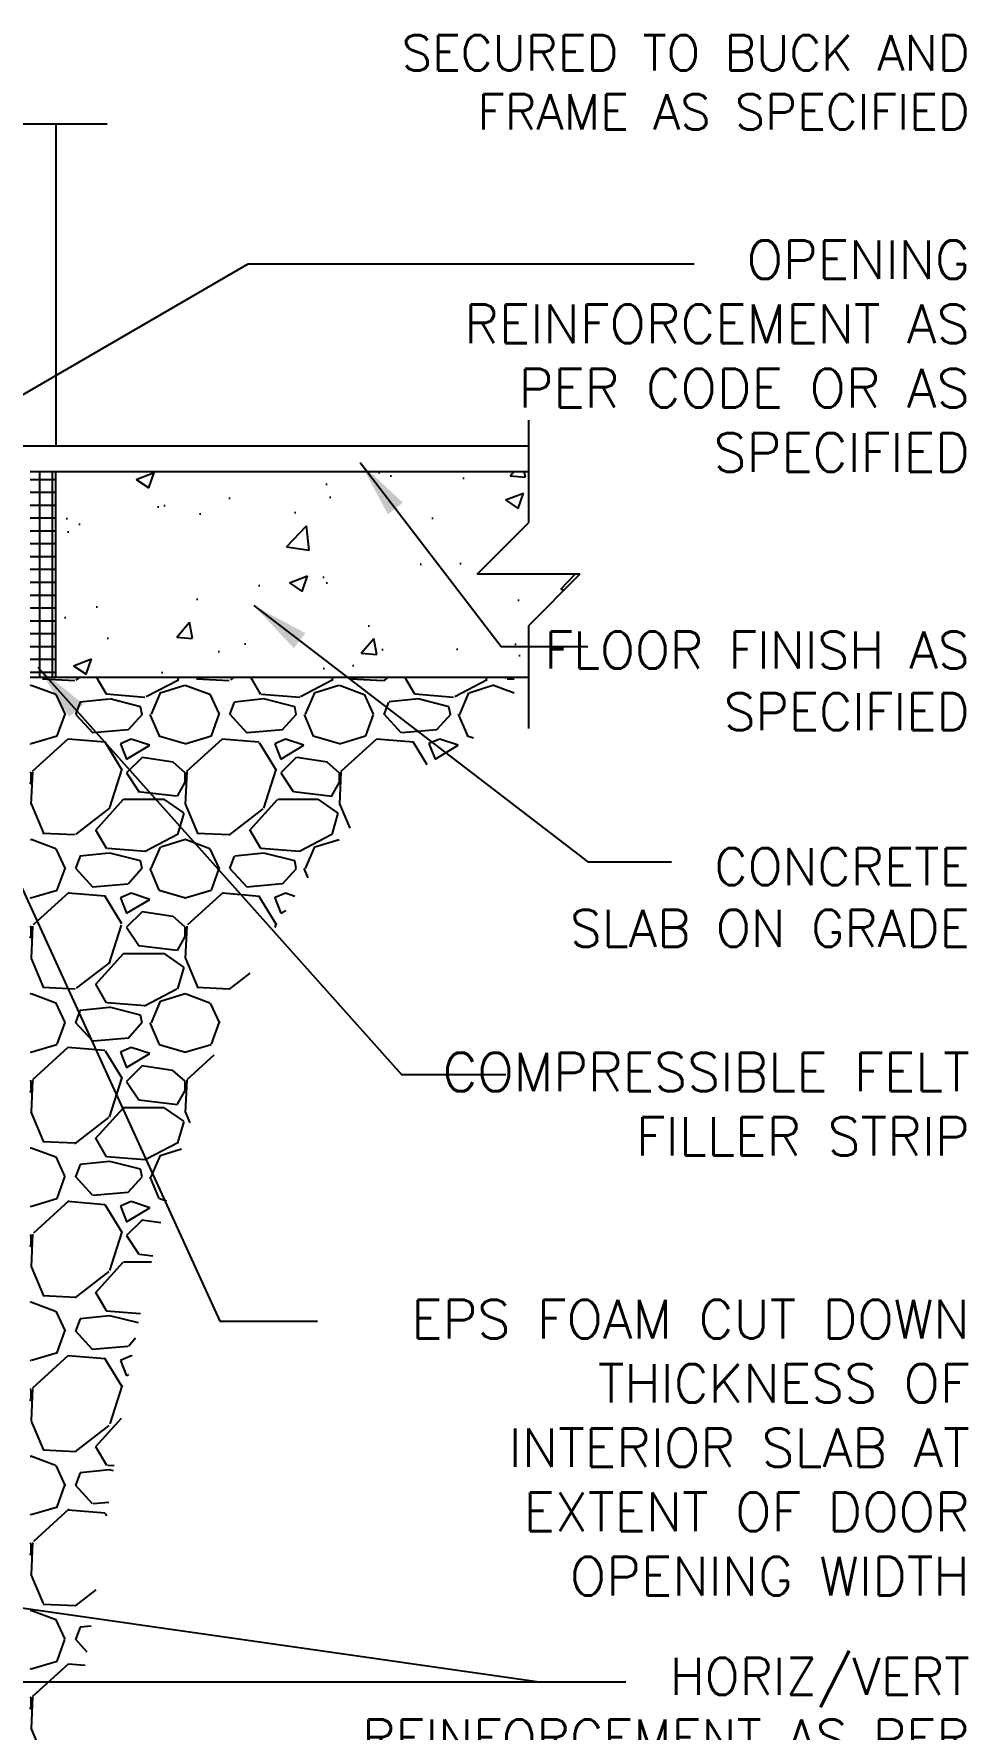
# Model space of a CAD drawing. Header units: inches. Extents: x 125.6 to 180.3, y 131.4 to 211.5.
# Drawn here: x 162.08 to 180.25, y 149.06 to 182.04 of the extents above; entities that cross this region are included whole.
import ezdxf

# ---------------------------------------------------------------- set-up
doc = ezdxf.new("R2010")
doc.units = ezdxf.units.IN
doc.header["$MEASUREMENT"] = 0
for name, color, linetype in [('HATCH', 12, 'Continuous'), ('line25', 2, 'Continuous'), ('LINE50', 5, 'Continuous'), ('LINE9', 9, 'Continuous'), ('TEXT', 4, 'Continuous')]:
    doc.layers.add(name, color=color, linetype=linetype)
doc.styles.add('DIM', font='romans.shx', dxfattribs={"width": 0.7})
doc.styles.add('ROMANS', font='romans.shx', dxfattribs={"height": 0.75})
doc.styles.get("Standard").update_dxf_attribs({"font": 'romans.shx', "height": 0.75})
doc.dimstyles.new('ext_12', dxfattribs={"dimscale": 12, "dimtxt": 0.09375, "dimasz": 0.09375, "dimexe": 0.09375, "dimexo": 0.0625, "dimgap": 0.0625, "dimtad": 1, "dimdec": 1, "dimzin": 3, "dimdsep": 46, "dimlunit": 4, "dimtxsty": 'DIM', "dimcen": 0.09, "dimdle": 0.09375, "dimclrt": 4, "dimadec": 0, "dimazin": 0, "dimtfac": 1, "dimtdec": 1, "dimtmove": 2, "dimatfit": 3, "dimfxl": 1, "dimfrac": 2, "dimtolj": 1, "dimtzin": 0, "dimarcsym": 0})

msp = doc.modelspace()

# ---------------------------------------------------------------- hatches: boundary and pattern name
at = {"layer": 'HATCH'}
h = msp.add_hatch(dxfattribs=at)
h.set_pattern_fill('NET', color=256, scale=2, style=0)
h.set_pattern_definition([(0, (40.94025, 15.62323), (0, 0.25), []), (90, (40.94025, 15.62323), (-0.25, 2e-17), [])])
h.paths.add_polyline_path([(162.503, 173.527), (162.003, 173.527), (162.003, 169.526), (162.037, 169.527), (162.503, 169.527)])
h = msp.add_hatch(dxfattribs=at)
h.set_pattern_fill('AR-CONC', color=256, scale=0.5, style=0)
h.set_pattern_definition([(50, (-31.2468, 28.349), (3.5863, -0.31376), [0.375, -4.125]), (355, (-31.247, 28.349), (-0.693757, 3.76096), [0.3, -3.3]), (100.4514, (-30.948, 28.323), (2.892547, 3.4472), [0.3187, -3.50571]), (46.1842, (-31.247, 29.349), (5.336205, -0.827595), [0.5625, -6.1875]), (96.6356, (-30.802, 29.28), (4.67331, 4.87059), [0.47805, -5.25856]), (351.1842, (-31.247, 29.349), (4.67331, 4.87059), [0.45, -4.95]), (21, (-30.7468, 29.099), (2.984535, -2.013094), [0.375, -4.125]), (326, (-30.747, 29.099), (1.216577, 3.62575), [0.3, -3.3]), (71.4514, (-30.498, 28.9313), (4.201113, 1.612652), [0.3187, -3.50571]), (37.5, (-31.2468, 28.349), (0.060799, 1.664469), [0, -3.26, 0, -3.35, 0, -3.3125]), (7.5, (-31.2468, 28.349), (1.315348, 1.972059), [0, -1.91, 0, -3.185, 0, -1.2625]), (327.5, (-32.3618, 28.349), (2.669112, -0.1127744), [0, -1.25, 0, -3.9, 0, -5.175]), (317.5, (-32.8618, 28.349), (2.91593, 0.500525), [0, -1.625, 0, -2.59, 0, -3.675])])
h.paths.add_polyline_path([(171.7, 169.527), (171.7, 170.527), (172.7, 171.527), (170.7, 171.527), (171.7, 172.527), (171.7, 173.527), (162.503, 173.527), (162.503, 169.526)])
h = msp.add_hatch(dxfattribs=at)
h.set_pattern_fill('GRAVEL', color=256, scale=3, style=0)
h.set_pattern_definition([(228.0128, (164.16256, 150.78174), (-23.9999947, -27.000004), [0.40361, -39.95726]), (184.9697, (163.89256, 150.48174), (36.00000315, 2.9999739), [0.6926, -68.56777]), (132.5104, (163.20256, 150.42174), (29.9999722, -33.000026), [0.48836, -48.3481]), (267.2737, (162.03256, 149.67174), (2.99998805, 60.0000009), [0.63071, -62.44067]), (292.8337, (162.00256, 149.04174), (-15.0000297, 35.9999892), [0.61847, -61.22812]), (357.2737, (162.24256, 148.47174), (-60.0000009, 2.99998805), [0.63071, -62.44067]), (37.6942, (162.87256, 148.44174), (-39.00002204, -29.9999712), [0.83409, -82.57455]), (72.2553, (163.53256, 148.95174), (21.0000323, 65.9999887), [0.78746, -77.95896]), (121.4296, (163.77256, 149.70174), (-24.0000247, 38.9999851), [0.63285, -62.65222]), (175.2364, (163.44256, 150.24174), (33.0000028, -2.9999746), [0.7225, -35.40229]), (222.3974, (162.722555, 150.30174), (-36.00002205, -32.99997625), [0.934344, -92.500125]), (138.8141, (165.00256, 149.64174), (-21.000009, 17.999992), [0.3189, -31.57153]), (171.4692, (164.76256, 149.85174), (38.9999949, -6.0000237), [0.60671, -60.06453]), (225, (164.1626, 149.9417), (-3e-16, -3), [0.42426, -3.81838]), (203.1986, (163.95256, 150.30174), (14.999999, 6.000004), [0.22847, -22.61885]), (291.8014, (163.74256, 150.21174), (-3, 9.000001), [0.3231, -15.83239]), (30.9638, (163.86256, 149.91174), (8.999994, 6.000007), [0.52479, -16.96807]), (161.565, (164.3126, 150.1817), (6, -2.999995), [0.37947, -9.10736]), (16.3895, (162.00256, 150.21174), (30.0000066, 8.9999781), [0.5316, -52.62853]), (70.3462, (162.51256, 150.36174), (-11.9999857, -33.0000064), [0.44598, -44.15222]), (293.1986, (164.31256, 150.78174), (-6.000004, 14.999999), [0.45694, -22.39037]), (343.6105, (164.49256, 150.36174), (-30.0000066, 8.9999781), [0.5316, -52.62853]), (339.444, (162.00256, 148.35174), (-15.0000055, 5.999988), [0.51264, -25.11937]), (294.7751, (162.48256, 148.17174), (-14.9999766, 33.0000103), [0.42953, -42.52393]), (66.8014, (164.34256, 147.78174), (6.000004, 14.999999), [0.45694, -22.39037]), (17.354, (164.52256, 148.20174), (-39.000006, -11.9999835), [0.50289, -49.78627]), (69.444, (162.87256, 147.78174), (-5.999988, -15.0000055), [0.25632, -25.3757]), (101.31, (164.16256, 147.78174), (-2.999993, 12.000002), [0.15297, -15.14409]), (165.9638, (164.13256, 147.93174), (9.000002, -2.999994), [0.61847, -11.75085]), (186.009, (163.53256, 148.08174), (29.9999993, 2.999998), [0.57315, -56.74177]), (303.69, (163.86256, 149.64174), (-3.000004, 6), [0.43267, -10.384]), (353.1572, (164.10256, 149.28174), (50.9999981, -6.000024), [0.75538, -74.78269]), (60.9454, (164.85256, 149.19174), (-12, -21.000001), [0.30887, -30.57802]), (90, (165.0026, 149.4617), (-3, 3), [0.18, -2.82]), (120.2564, (163.47256, 148.17174), (11.9999847, -21.0000074), [0.41677, -41.26056]), (48.0128, (163.26256, 148.53174), (23.9999947, 27.000004), [0.80722, -39.55366]), (0, (163.8026, 149.1317), (3, 3), [0.78, -2.22]), (325.3048, (164.58256, 149.13174), (-29.9999828, 21.0000258), [0.47434, -46.95982]), (254.0546, (164.97256, 148.86174), (-3, -12), [0.4368, -21.40352]), (207.646, (164.85256, 148.44174), (-56.9999874, -30.00002314), [0.711195, -70.40842]), (175.4261, (164.22256, 148.11174), (-39.0000017, 2.9999844), [0.7524, -74.48722])])
edge = h.paths.add_edge_path()
edge.add_line((162.003, 169.526), (162.003, 155.527))
edge.add_line((162.003, 155.527), (162.003, 147.782))
edge.add_line((162.003, 147.782), (162.677, 147.782))
edge.add_spline(control_points=[(162.677, 147.782), (162.785, 148.427), (163.546, 153.032), (164.155, 159.955), (167.741, 166.854), (170.629, 168.354), (171.424, 168.767)], knot_values=[0, 0, 0, 0, 1.962014, 13.999792, 21.004381, 23.66399, 23.66399, 23.66399, 23.66399], degree=3, periodic=0)
edge.add_line((171.424, 168.767), (171.424, 169.527))
edge.add_line((171.424, 169.527), (162.003, 169.526))

# ---------------------------------------------------------------- linework, layer by layer
at = {"layer": 'line25'}
msp.add_line((162.503, 169.527), (162.503, 173.527), dxfattribs=at)
at = {"layer": 'LINE50'}
for p, q in [((162.003, 173.527), (171.7, 173.527)), ((162.003, 169.526), (171.7, 169.527))]:
    msp.add_line(p, q, dxfattribs=at)
at = {"layer": 'LINE9'}
for p, q in [((154.503, 180.294), (163.503, 180.294)), ((162.503, 180.294), (162.503, 174.027)), ((171.7, 174.527), (171.7, 172.527)), ((149.352, 174.027), (171.7, 174.027)), ((170.7, 171.527), (171.7, 172.527)), ((172.7, 171.527), (170.7, 171.527)), ((172.7, 171.527), (171.7, 170.527)), ((171.7, 170.527), (171.7, 168.527))]:
    msp.add_line(p, q, dxfattribs=at)

# ---------------------------------------------------------------- texts
at = {"layer": 'TEXT', "char_height": 0.75, "attachment_point": 3, "style": 'ROMANS'}
for s, insert, width in [('{\\H0.9167x;FRAME ANCHOR CLIPS SECURED TO BUCK AND FRAME AS SPECIFIED}', (180.282, 183.163), 13.8204), ('OPENING REINFORCEMENT AS PER CODE OR AS SPECIFIED', (180.282, 178.024), 11.66204), ('COMPRESSIBLE FELT FILLER STRIP', (180.282, 162.217), 11.33961), ('EPS FOAM CUT DOWN THICKNESS OF INTERIOR SLAB AT EXTENT OF DOOR OPENING WIDTH', (180.282, 157.41), 12.49479)]:
    msp.add_mtext(s, dxfattribs=dict(at, insert=insert, width=width))
at = {"layer": 'TEXT', "char_height": 0.72, "attachment_point": 6}
for s, insert, width in [('FLOOR FINISH AS SPECIFIED', (180.282, 169.451), 9.05644), ('CONCRETE \\PSLAB ON GRADE', (180.282, 165.24), 9.05644), ('HORIZ/VERT REINFORCEMENT AS PER CODE OR AS SPECIFIED', (180.282, 148.882), 13.9711)]:
    msp.add_mtext(s, dxfattribs=dict(at, insert=insert, width=width))

# ---------------------------------------------------------------- leaders
at = {"layer": 'TEXT'}
for points, override in [([(154.44, 170.714), (166.245, 177.567), (174.92, 177.567)], {"dimgap": 0.0625, "dimtad": 0}), ([(168.426, 173.699), (171.167, 170.123), (172.853, 170.123)], {"dimgap": 0.0625, "dimtad": 0}), ([(166.354, 170.921), (172.855, 165.929), (174.484, 165.929)], {"dimgap": 0.0625, "dimtad": 0}), ([(162.154, 169.717), (169.228, 161.792), (171.261, 161.792)], {"dimgap": 0.0625, "dimtad": 0}), ([(160.605, 168.129), (165.697, 156.992), (167.597, 156.992)], {"dimtad": 0}), ([(152.315, 152.779), (171.905, 149.976), (173.592, 149.976)], {"dimgap": 0.0625, "dimtad": 0}), ([(153.378, 149.976), (171.905, 149.976), (173.592, 149.976)], {"dimgap": 0.0625, "dimtad": 0})]:
    msp.add_leader(points, dimstyle='ext_12', override=override, dxfattribs=at)

doc.saveas('drawing.dxf')
